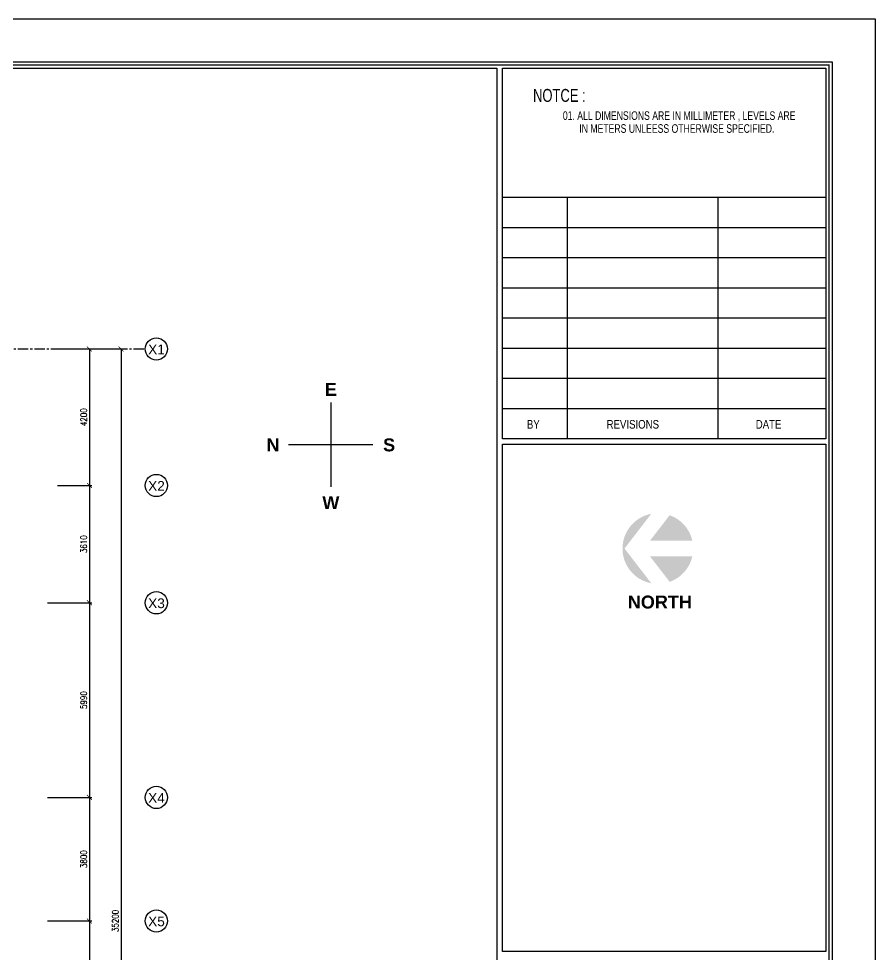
# Model space of a CAD drawing. Header units: millimetres. Extents: x -1288794 to 2153086, y -2701644 to -1428868.
# Drawn here: x 1281350 to 1307694, y -1492595 to -1463806 of the extents above; entities that cross this region are included whole.
import ezdxf
from ezdxf.enums import TextEntityAlignment as Align

# ---------------------------------------------------------------- set-up
doc = ezdxf.new("R2010")
doc.units = ezdxf.units.MM
doc.header["$LTSCALE"] = 100
doc.header["$PDMODE"] = 34
doc.linetypes.add('CENTER', pattern=[50.8, 31.75, -6.35, 6.35, -6.35])
for name, color, linetype in [('A-ANNO-DIMS', 1, 'Continuous'), ('A-ANNO-SYMB', 33, 'Continuous'), ('A-ANNO-TEXT', 8, 'Continuous'), ('A-GRID', 253, 'CENTER'), ('LOGO LINE', 7, 'Continuous'), ('LOGO1LINE', 7, 'Continuous'), ('LOGOHATCH02', 8, 'Continuous'), ('TEXT', 4, 'Continuous'), ('TEXTO', 140, 'Continuous')]:
    doc.layers.add(name, color=color, linetype=linetype)
doc.styles.add('ISTILO', font='sanss___.ttf', dxfattribs={"width": 0.8, "height": 400})
doc.styles.add('ROMANS', font='romans.shx', dxfattribs={"width": 0.8})
doc.styles.add('SANSSERIF', font='sas_____.pfb')
doc.styles.add('SANSSERIFBOLD', font='sasb____.pfb')
doc.styles.add('STYLUS BT', font='stylu.ttf', dxfattribs={"width": 0.5})
doc.dimstyles.new('100 of DIM2', dxfattribs={"dimscale": 0, "dimtxt": 200, "dimasz": 150, "dimexe": 75, "dimexo": 200, "dimgap": 75, "dimtad": 1, "dimdec": 0, "dimrnd": 5, "dimzin": 0, "dimdsep": 46, "dimtxsty": 'ROMANS', "dimblk": 'ARCHTICK', "dimcen": 100, "dimclrd": 94, "dimclre": 94, "dimclrt": 2, "dimadec": 0, "dimazin": 0, "dimtfac": 1, "dimtdec": 0, "dimtofl": 0, "dimtmove": 2, "dimatfit": 3, "dimldrblk": 'OPEN90', "dimfxl": 75, "dimtolj": 1, "dimtzin": 0, "dimarcsym": 0})

# ---------------------------------------------------------------- blocks, each defined once
blk = doc.blocks.new('_ArchTick')
at = {"color": 0, "linetype": 'ByBlock', "const_width": 0.15}
blk.add_lwpolyline([(-0.5, -0.5), (0.5, 0.5)], dxfattribs=at)
blk = doc.blocks.new('*D492')
at = {"layer": 'A-ANNO-DIMS', "color": 94, "lineweight": -2, "ltscale": 3, "transparency": 16777216}
for p, q in [((1282341, -1473969), (1284571, -1473969)), ((1284496, -1473969), (1284496, -1509169)), ((1282341, -1509169), (1284571, -1509169))]:
    blk.add_line(p, q, dxfattribs=at)
at = {"layer": 'Defpoints', "color": 0, "ltscale": 3, "transparency": 16777216}
for p in [(1282141, -1473969), (1282141, -1509169), (1284496, -1509169)]:
    blk.add_point(p, dxfattribs=at)
at = {"layer": 'A-ANNO-DIMS', "color": 94, "lineweight": -2, "ltscale": 3, "transparency": 16777216, "xscale": 150, "yscale": 150, "zscale": 150}
for p, rotation in [((1284496, -1473969), 90), ((1284496, -1509169), 270)]:
    blk.add_blockref('_ArchTick', p, dxfattribs=dict(at, rotation=rotation))
at = {"layer": 'A-ANNO-DIMS', "color": 2, "ltscale": 3, "transparency": 16777216, "insert": (1284321, -1491569), "char_height": 200, "attachment_point": 5, "rotation": 90, "style": 'ROMANS'}
blk.add_mtext('\\A1;35200', dxfattribs=at)
blk = doc.blocks.new('_Open90')
at = {"color": 0, "linetype": 'ByBlock', "lineweight": -2}
for p, q in [((0, 0), (-1, 0)), ((-0.5, 0.5), (0, 0)), ((0, 0), (-0.5, -0.5))]:
    blk.add_line(p, q, dxfattribs=at)
blk = doc.blocks.new('*D493')
at = {"layer": 'A-ANNO-DIMS', "color": 94, "lineweight": -2, "ltscale": 3, "transparency": 16777216}
for p, q in [((1282546, -1473969), (1283599, -1473969)), ((1283524, -1473969), (1283524, -1478169)), ((1282546, -1478169), (1283599, -1478169))]:
    blk.add_line(p, q, dxfattribs=at)
at = {"layer": 'Defpoints', "color": 0, "ltscale": 3, "transparency": 16777216}
for p in [(1282346, -1473969), (1282346, -1478169), (1283524, -1478169)]:
    blk.add_point(p, dxfattribs=at)
at = {"layer": 'A-ANNO-DIMS', "color": 94, "lineweight": -2, "ltscale": 3, "transparency": 16777216, "xscale": 150, "yscale": 150, "zscale": 150}
for p, rotation in [((1283524, -1473969), 90), ((1283524, -1478169), 270)]:
    blk.add_blockref('_ArchTick', p, dxfattribs=dict(at, rotation=rotation))
at = {"layer": 'A-ANNO-DIMS', "color": 2, "ltscale": 3, "transparency": 16777216, "insert": (1283349, -1476069), "char_height": 200, "attachment_point": 5, "rotation": 90, "style": 'ROMANS'}
blk.add_mtext('\\A1;4200', dxfattribs=at)
blk = doc.blocks.new('*D494')
at = {"layer": 'A-ANNO-DIMS', "color": 94, "lineweight": -2, "ltscale": 3, "transparency": 16777216}
for p, q in [((1282546, -1478169), (1283599, -1478169)), ((1283524, -1478169), (1283524, -1481779)), ((1282232, -1481779), (1283599, -1481779))]:
    blk.add_line(p, q, dxfattribs=at)
at = {"layer": 'Defpoints', "color": 0, "ltscale": 3, "transparency": 16777216}
for p in [(1282346, -1478169), (1282032, -1481779), (1283524, -1481779)]:
    blk.add_point(p, dxfattribs=at)
at = {"layer": 'A-ANNO-DIMS', "color": 94, "lineweight": -2, "ltscale": 3, "transparency": 16777216, "xscale": 150, "yscale": 150, "zscale": 150}
for p, rotation in [((1283524, -1478169), 90), ((1283524, -1481779), 270)]:
    blk.add_blockref('_ArchTick', p, dxfattribs=dict(at, rotation=rotation))
at = {"layer": 'A-ANNO-DIMS', "color": 2, "ltscale": 3, "transparency": 16777216, "insert": (1283349, -1479974), "char_height": 200, "attachment_point": 5, "rotation": 90, "style": 'ROMANS'}
blk.add_mtext('\\A1;3610', dxfattribs=at)
blk = doc.blocks.new('*D495')
at = {"layer": 'A-ANNO-DIMS', "color": 94, "lineweight": -2, "ltscale": 3, "transparency": 16777216}
for p, q in [((1282232, -1481779), (1283599, -1481779)), ((1283524, -1481779), (1283524, -1487769)), ((1282232, -1487769), (1283599, -1487769))]:
    blk.add_line(p, q, dxfattribs=at)
at = {"layer": 'Defpoints', "color": 0, "ltscale": 3, "transparency": 16777216}
for p in [(1282032, -1481779), (1282032, -1487769), (1283524, -1487769)]:
    blk.add_point(p, dxfattribs=at)
at = {"layer": 'A-ANNO-DIMS', "color": 94, "lineweight": -2, "ltscale": 3, "transparency": 16777216, "xscale": 150, "yscale": 150, "zscale": 150}
for p, rotation in [((1283524, -1481779), 90), ((1283524, -1487769), 270)]:
    blk.add_blockref('_ArchTick', p, dxfattribs=dict(at, rotation=rotation))
at = {"layer": 'A-ANNO-DIMS', "color": 2, "ltscale": 3, "transparency": 16777216, "insert": (1283349, -1484774), "char_height": 200, "attachment_point": 5, "rotation": 90, "style": 'ROMANS'}
blk.add_mtext('\\A1;5990', dxfattribs=at)
blk = doc.blocks.new('*D496')
at = {"layer": 'A-ANNO-DIMS', "color": 94, "lineweight": -2, "ltscale": 3, "transparency": 16777216}
for p, q in [((1282232, -1487769), (1283599, -1487769)), ((1283524, -1487769), (1283524, -1491569)), ((1282232, -1491569), (1283599, -1491569))]:
    blk.add_line(p, q, dxfattribs=at)
at = {"layer": 'Defpoints', "color": 0, "ltscale": 3, "transparency": 16777216}
for p in [(1282032, -1487769), (1282032, -1491569), (1283524, -1491569)]:
    blk.add_point(p, dxfattribs=at)
at = {"layer": 'A-ANNO-DIMS', "color": 94, "lineweight": -2, "ltscale": 3, "transparency": 16777216, "xscale": 150, "yscale": 150, "zscale": 150}
for p, rotation in [((1283524, -1487769), 90), ((1283524, -1491569), 270)]:
    blk.add_blockref('_ArchTick', p, dxfattribs=dict(at, rotation=rotation))
at = {"layer": 'A-ANNO-DIMS', "color": 2, "ltscale": 3, "transparency": 16777216, "insert": (1283349, -1489669), "char_height": 200, "attachment_point": 5, "rotation": 90, "style": 'ROMANS'}
blk.add_mtext('\\A1;3800', dxfattribs=at)
blk = doc.blocks.new('*D497')
at = {"layer": 'A-ANNO-DIMS', "color": 94, "lineweight": -2, "ltscale": 3, "transparency": 16777216}
for p, q in [((1282232, -1491569), (1283599, -1491569)), ((1283524, -1491569), (1283524, -1495369)), ((1282232, -1495369), (1283599, -1495369))]:
    blk.add_line(p, q, dxfattribs=at)
at = {"layer": 'Defpoints', "color": 0, "ltscale": 3, "transparency": 16777216}
for p in [(1282032, -1491569), (1282032, -1495369), (1283524, -1495369)]:
    blk.add_point(p, dxfattribs=at)
at = {"layer": 'A-ANNO-DIMS', "color": 94, "lineweight": -2, "ltscale": 3, "transparency": 16777216, "xscale": 150, "yscale": 150, "zscale": 150}
for p, rotation in [((1283524, -1491569), 90), ((1283524, -1495369), 270)]:
    blk.add_blockref('_ArchTick', p, dxfattribs=dict(at, rotation=rotation))
at = {"layer": 'A-ANNO-DIMS', "color": 2, "ltscale": 3, "transparency": 16777216, "insert": (1283349, -1493469), "char_height": 200, "attachment_point": 5, "rotation": 90, "style": 'ROMANS'}
blk.add_mtext('\\A1;3800', dxfattribs=at)

msp = doc.modelspace()

# ---------------------------------------------------------------- hatches: boundary and pattern name
at = {"layer": 'LOGOHATCH02'}
h = msp.add_hatch(color=30, dxfattribs=at)
h.paths.add_polyline_path([(1300805.2, -1479040.2, 0.8284598), (1300805.2, -1481178.5), (1299981.3, -1480109.3)])
h.paths.add_polyline_path([(1301370.9, -1479083.6), (1300763.3, -1479872), (1302069.5, -1479872, 0.2581572)])
h.paths.add_polyline_path([(1302069.5, -1480346.6), (1300763.3, -1480346.6), (1301370.9, -1481135, 0.2581572)])

# ---------------------------------------------------------------- linework, layer by layer
for p, q in [((1290945.5, -1475617.9), (1290945.5, -1478213.2)), ((1292243.2, -1476915.5), (1289647.9, -1476915.5))]:
    msp.add_line(p, q)
at = {"layer": 'A-ANNO-SYMB', "ltscale": 3}
for centre in [(1285582.5, -1473968.6), (1285582.5, -1478168.6), (1285582.5, -1481778.6), (1285582.5, -1487768.6), (1285582.5, -1491568.6)]:
    msp.add_circle(centre, 342.2, dxfattribs=at)
at = {"layer": 'A-GRID', "ltscale": 0.1}
msp.add_line((1241700.8, -1473968.6), (1285240.4, -1473968.6), dxfattribs=at)
at = {"layer": 'LOGO LINE'}
msp.add_lwpolyline([(1307694.2, -1519493.9), (1228936.1, -1519493.9), (1228936.1, -1463806.4), (1307694.2, -1463806.4)], close=True, dxfattribs=at)
at = {"layer": 'LOGO1LINE'}
for p, q in [((1306169.5, -1469308.8), (1296225.3, -1469308.8)), ((1298214.1, -1469308.8), (1298214.1, -1476733.8)), ((1302854.8, -1469308.8), (1302854.8, -1476733.8)), ((1306169.5, -1470236.9), (1296225.3, -1470236.9)), ((1306169.5, -1471165.1), (1296225.3, -1471165.1)), ((1306169.5, -1472093.2), (1296225.3, -1472093.2)), ((1306169.5, -1473021.3), (1296225.3, -1473021.3)), ((1306169.5, -1473949.4), (1296225.3, -1473949.4)), ((1306169.5, -1474877.6), (1296225.3, -1474877.6)), ((1306169.5, -1475805.7), (1296225.3, -1475805.7))]:
    msp.add_line(p, q, dxfattribs=at)
for points in [[(1306368.3, -1518168), (1230262, -1518168), (1230262, -1465132.3), (1306368.3, -1465132.3)], [(1296059.6, -1517969.1), (1230460.9, -1517969.1), (1230460.9, -1465331.1), (1296059.6, -1465331.1)], [(1306169.5, -1476733.8), (1296225.3, -1476733.8), (1296225.3, -1465331.1), (1306169.5, -1465331.1)], [(1306169.5, -1492511.9), (1296225.3, -1492511.9), (1296225.3, -1476899.6), (1306169.5, -1476899.6)]]:
    msp.add_lwpolyline(points, close=True, dxfattribs=at)
at = {"layer": 'LOGO1LINE', "const_width": 39.8}
msp.add_lwpolyline([(1306268.8, -1518068.5), (1230361.5, -1518068.5), (1230361.5, -1465231.7), (1306268.8, -1465231.7)], close=True, dxfattribs=at)

# ---------------------------------------------------------------- texts
at = {"layer": 'A-ANNO-TEXT', "style": 'SANSSERIF'}
for s, p in [('X1', (1285587.1, -1474133.2)), ('X2', (1285587.1, -1478333.2)), ('X3', (1285587.1, -1481943.2)), ('X4', (1285587.1, -1487933.2)), ('X5', (1285587.1, -1491733.2))]:
    msp.add_text(s, height=300, dxfattribs=at).set_placement(p, align=Align.CENTER)
at = {"layer": 'TEXT', "color": 7}
for s, height, style, width, p in [('NOTCE :', 397.77, 'STYLUS BT', 0.75, (1297168.5, -1466364.7)), ('BY', 265.18, 'ISTILO', 0.8, (1296979.9, -1476419.8)), ('REVISIONS', 265.18, 'ISTILO', 0.8, (1299429.8, -1476419.8)), ('DATE', 265.18, 'ISTILO', 0.8, (1304017.2, -1476419.8))]:
    msp.add_text(s, height=height, dxfattribs=dict(at, style=style, width=width)).set_placement(p)
at = {"layer": 'TEXT', "color": 7, "style": 'SANSSERIFBOLD'}
for s, height, p in [('E', 397.8, (1290950.1, -1475214.4)), ('N', 397.8, (1289168.6, -1476920.1)), ('S', 397.8, (1292741.5, -1476920.1)), ('W', 397.8, (1290950.1, -1478697.7)), ('NORTH', 397.77, (1301069.2, -1481755.6))]:
    msp.add_text(s, height=height, dxfattribs=at).set_placement(p, align=Align.MIDDLE)
at = {"layer": 'TEXTO', "color": 7, "linetype": 'Continuous', "style": 'STYLUS BT', "width": 0.75}
for s, p in [('01. ALL DIMENSIONS ARE IN MILLIMETER , LEVELS ARE', (1298085.4, -1466920.6)), ('IN METERS UNLEESS OTHERWISE SPECIFIED.', (1298591.2, -1467317.8))]:
    msp.add_text(s, height=265.179, dxfattribs=at).set_placement(p)

# ---------------------------------------------------------------- dimensions: what is measured, and where the dimension line sits
at = {"layer": 'A-ANNO-DIMS', "ltscale": 3}
for base, p1, p2, picture, middle in [((1284496.1, -1509168.6), (1282141, -1473968.6), (1282141, -1509168.6), '*D492', (1284321.1, -1491568.6)), ((1283523.7, -1478168.6), (1282346.1, -1473968.6), (1282346.1, -1478168.6), '*D493', (1283348.7, -1476068.6)), ((1283523.7, -1481778.6), (1282346.1, -1478168.6), (1282032.1, -1481778.6), '*D494', (1283348.7, -1479973.6)), ((1283523.7, -1487768.6), (1282032.1, -1481778.6), (1282032.1, -1487768.6), '*D495', (1283348.7, -1484773.6)), ((1283523.7, -1491568.6), (1282032.1, -1487768.6), (1282032.1, -1491568.6), '*D496', (1283348.7, -1489668.6)), ((1283523.7, -1495368.6), (1282032.1, -1491568.6), (1282032.1, -1495368.6), '*D497', (1283348.7, -1493468.6))]:
    dim = msp.add_linear_dim(base=base, p1=p1, p2=p2, angle=90, dimstyle='100 of DIM2', override={"dimscale": 1}, dxfattribs=at)
    dim.commit()
    dim.dimension.update_dxf_attribs({"geometry": picture, "text_midpoint": middle})

doc.saveas('drawing.dxf')
